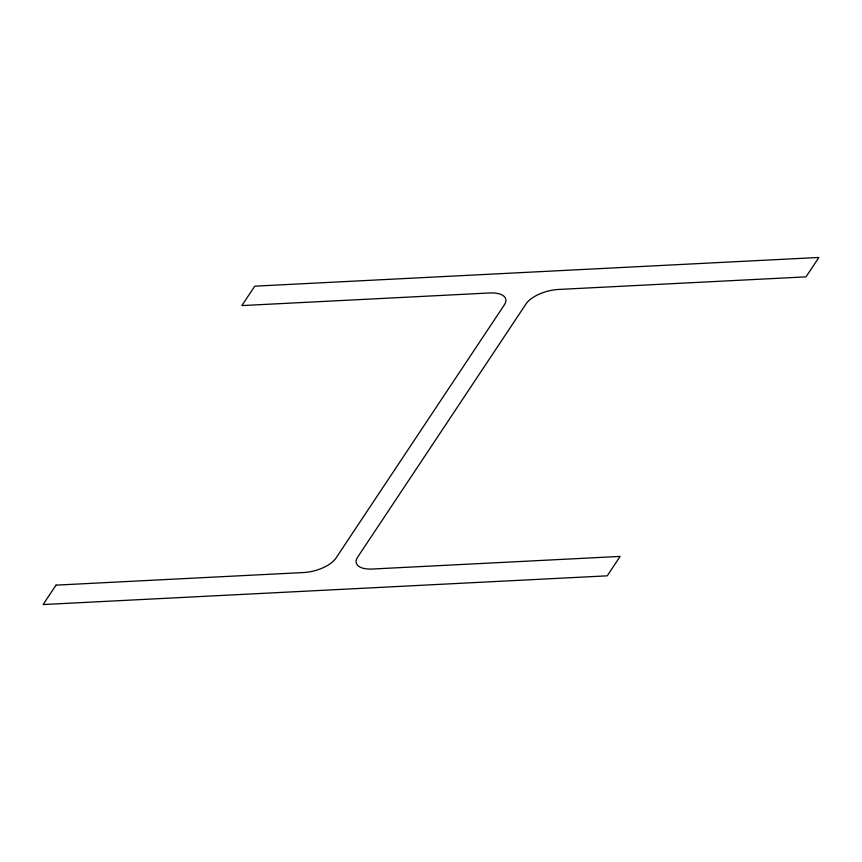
<?xml version="1.0" encoding="UTF-8"?>
<svg xmlns="http://www.w3.org/2000/svg" width="862" height="862" viewBox="0 0 862 862"><rect width="100%" height="100%" fill="white"/><g stroke="black" fill="none" stroke-linecap="round" stroke-linejoin="round"><path stroke-width="1.29" d="M56.008 585.136L43.1 604.542L607.236 575.827L620.134 556.41L372.47 569.028A25.86 11.497 -16 0 1 357.676 557.121L526.122 303.769A25.86 11.497 -16 0 1 558.328 289.47L805.992 276.864L818.9 257.458L254.764 286.173L241.866 305.59L489.53 292.972A25.86 11.497 -16 0 1 504.324 304.879L335.878 558.231A25.86 11.497 -16 0 1 303.672 572.53L56.008 585.136"/></g></svg>
